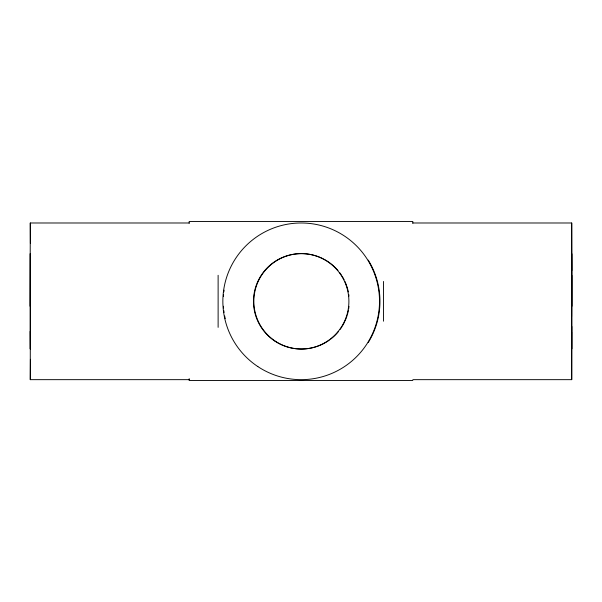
<?xml version="1.0" encoding="UTF-8"?>
<svg xmlns="http://www.w3.org/2000/svg" width="602" height="602" viewBox="0 0 602 602"><rect width="100%" height="100%" fill="white"/><g stroke="black" fill="none" stroke-linecap="round" stroke-linejoin="round"><path stroke-width="0.9" d="M218.12 275.287L218.12 327.36M383.542 281.45L383.542 321.205M30.401 359.326L30.281 379.659L189.148 379.659M571.81 326.48L571.719 349.032L571.637 332.108M189.148 222.988L30.281 222.988L30.1 306.245M412.852 222.988L571.719 222.988L571.719 379.659L412.852 379.659M412.814 380.509L189.186 380.509L189.186 378.643M571.719 222.988L571.9 306.245M571.719 379.659L571.81 275.355M30.281 222.988L30.401 243.328M30.281 379.659L30.281 253.623L30.281 349.032L30.198 331.363M571.802 270.546L571.719 253.623L571.614 316.532M412.814 223.357L412.814 221.491L189.186 221.491L189.186 223.357M348.987 306.395A47.708 47.708 0 0 1 348.641 308.946M348.34 310.624A47.708 47.708 0 0 1 347.316 314.786M347.068 315.606A47.708 47.708 0 0 1 344.916 321.197M344.555 321.972A47.708 47.708 0 0 1 342.53 325.75M342.087 326.48A47.708 47.708 0 0 1 340.175 329.324M338.61 331.363A47.708 47.708 0 0 1 330.664 339.122M329.286 340.138A47.708 47.708 0 0 1 267.604 334.847A47.708 47.708 0 0 1 263.089 273.097A47.708 47.708 0 0 1 323.349 258.89M324.102 259.289A47.708 47.708 0 0 1 337.993 270.546M339.596 272.548A47.708 47.708 0 0 1 341.567 275.355M342.026 276.077A47.708 47.708 0 0 1 344.126 279.81M344.871 281.345A47.708 47.708 0 0 1 346.489 285.318M346.767 286.123A47.708 47.708 0 0 1 348.317 291.91M348.754 294.438A47.708 47.708 0 0 1 348.972 296.139M368.236 260.109A78.335 78.335 0 0 1 368.236 342.546M225.216 318.631A78.335 78.335 0 0 1 224.674 316.005M224.079 312.476A78.335 78.335 0 0 1 223.846 310.7M223.568 308.028A78.335 78.335 0 0 1 223.44 306.245M223.44 296.41A78.335 78.335 0 0 1 223.568 294.626M223.846 291.955A78.335 78.335 0 0 1 224.079 290.179M275.189 341.326A47.708 47.708 0 0 0 348.829 303.837A47.708 47.708 0 0 0 279.539 258.815A47.708 47.708 0 0 0 275.189 341.326M257.837 366.573A78.335 78.335 0 0 0 379.365 306.245A78.335 78.335 0 0 0 266.355 231.16A78.335 78.335 0 0 0 257.837 366.573"/></g></svg>
